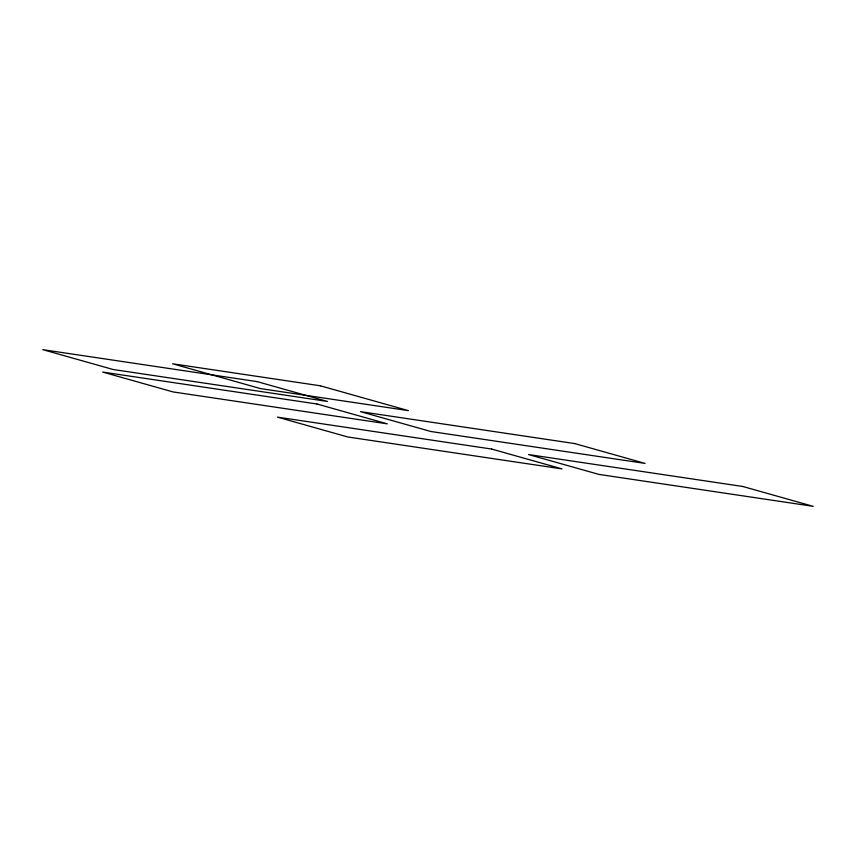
<?xml version="1.0" encoding="UTF-8"?>
<svg xmlns="http://www.w3.org/2000/svg" width="856" height="856" viewBox="0 0 856 856"><rect width="100%" height="100%" fill="white"/><g stroke="black" fill="none" stroke-linecap="round" stroke-linejoin="round"><path stroke-width="1.28" d="M320.315 385.789L172.548 363.768L260.631 388.613L408.408 410.634L320.315 385.789M257.057 381.594L42.8 349.665L113.185 369.514L327.441 401.443L257.057 381.594M316.945 404L102.688 372.071L173.073 391.93L387.329 423.848L316.945 404M574.697 443.569L360.451 411.64L430.836 431.488L645.092 463.417L574.697 443.569M491.633 449.047L277.387 417.118L347.771 436.977L562.028 468.906L491.633 449.047M742.815 486.486L528.559 454.557L598.943 474.406L813.2 506.335L742.815 486.486"/></g></svg>
